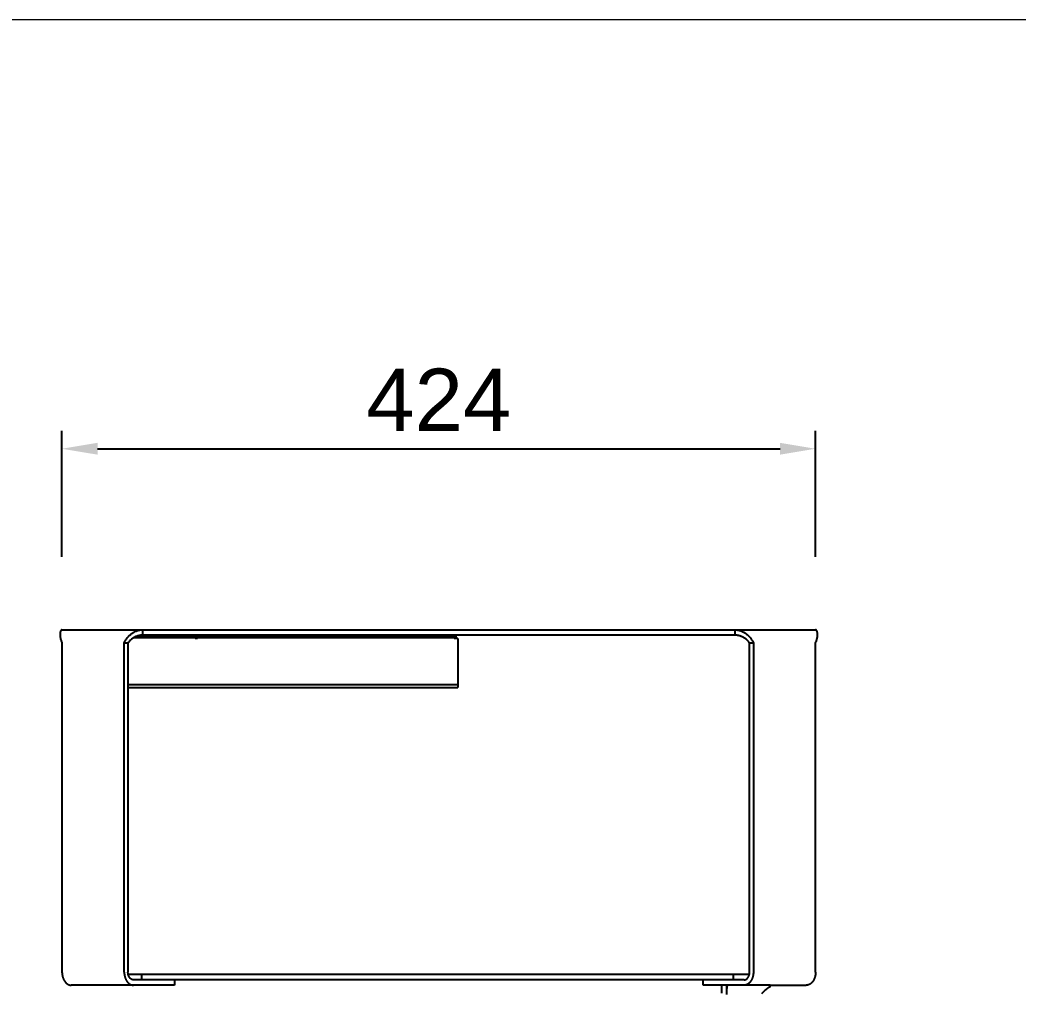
# Model space of a CAD drawing. Header units: millimetres. Extents: x -582 to 3448, y -204 to 2611.
# Drawn here: x 322 to 883, y 2064 to 2611 of the extents above; entities that cross this region are included whole.
import ezdxf

# ---------------------------------------------------------------- set-up
doc = ezdxf.new("R2010")
doc.units = ezdxf.units.MM
doc.header["$MEASUREMENT"] = 0
for name, color, linetype, true_color in [('Domyslna', 7, 'Continuous', 0x000000), ('Domyślny', 7, 'Continuous', 0x000000), ('Utwórz2D linie widoczne', 7, 'Continuous', 0x000000)]:
    doc.layers.add(name, color=color, linetype=linetype, true_color=true_color)
doc.styles.add('Arial', font='arial.ttf')
doc.dimstyles.new('Millimeter Large', dxfattribs={"dimscale": 10, "dimtxt": 3.5, "dimasz": 2, "dimexe": 1, "dimexo": 0.5, "dimgap": 1, "dimtad": 1, "dimtoh": 1, "dimdec": 0, "dimzin": 1, "dimdsep": 46, "dimtxsty": 'Arial', "dimcen": 3.5, "dimadec": 0, "dimazin": 0, "dimtfac": 1, "dimtdec": 4, "dimtix": 1, "dimtmove": 1, "dimatfit": 3, "dimfxl": 0, "dimtolj": 1, "dimtzin": 1, "dimarcsym": 0})

# ---------------------------------------------------------------- blocks, each defined once
blk = doc.blocks.new('*D5')
at = {"layer": 'Defpoints', "color": 0}
for p in [(769.56, 2370.13), (345.56, 2304.39), (769.56, 2304.39)]:
    blk.add_point(p, dxfattribs=at)
at = {"layer": 'Domyslna', "color": 0, "lineweight": -2}
for p, q in [((345.56, 2309.39), (345.56, 2380.13)), ((769.56, 2309.39), (769.56, 2380.13)), ((365.56, 2370.13), (749.56, 2370.13))]:
    blk.add_line(p, q, dxfattribs=at)
at = {"layer": 'Domyslna', "color": 0}
for points in [[(365.56, 2373.47), (365.56, 2366.8), (345.56, 2370.13)], [(749.56, 2366.8), (749.56, 2373.47), (769.56, 2370.13)]]:
    blk.add_solid(points, dxfattribs=at)
at = {"layer": 'Domyslna', "color": 0, "insert": (557.56, 2397.7), "char_height": 35, "attachment_point": 5, "style": 'Arial'}
blk.add_mtext('\\A1;424', dxfattribs=at)

msp = doc.modelspace()

# ---------------------------------------------------------------- linework, layer by layer
at = {"layer": 'Domyślny', "color": 18, "lineweight": 15, "true_color": 0x000000}
msp.add_line((3444.3, 2611.45), (-582.11, 2611.45), dxfattribs=at)
at = {"layer": 'Utwórz2D linie widoczne'}
for p, q in [((344.47, 2265.87), (344.46, 2265.64)), ((344.46, 2265.64), (344.46, 2265.41)), ((344.46, 2265.41), (344.47, 2265.18)), ((344.48, 2266.1), (344.47, 2265.87)), ((344.47, 2265.18), (344.48, 2264.95)), ((344.51, 2266.33), (344.48, 2266.1)), ((344.48, 2264.95), (344.51, 2264.64)), ((344.53, 2266.56), (344.51, 2266.33)), ((344.51, 2264.64), (344.55, 2264.33)), ((344.56, 2266.7), (344.53, 2266.56)), ((344.55, 2264.33), (344.6, 2263.98)), ((344.59, 2266.85), (344.56, 2266.7)), ((344.62, 2266.99), (344.59, 2266.85)), ((344.6, 2263.98), (344.66, 2263.64)), ((344.63, 2267.06), (344.62, 2266.99)), ((344.65, 2267.13), (344.63, 2267.06)), ((344.67, 2267.2), (344.65, 2267.13)), ((344.66, 2263.64), (344.73, 2263.29)), ((344.69, 2267.27), (344.67, 2267.2)), ((344.71, 2267.33), (344.69, 2267.27)), ((344.73, 2267.4), (344.71, 2267.33)), ((344.76, 2267.46), (344.73, 2267.4)), ((344.73, 2263.29), (344.82, 2262.95)), ((344.79, 2267.53), (344.76, 2267.46)), ((344.82, 2267.59), (344.79, 2267.53)), ((344.86, 2267.65), (344.82, 2267.59)), ((344.89, 2267.71), (344.86, 2267.65)), ((344.93, 2267.77), (344.89, 2267.71)), ((344.97, 2267.83), (344.93, 2267.77)), ((345.01, 2267.89), (344.97, 2267.83)), ((345.06, 2267.94), (345.01, 2267.89)), ((345.1, 2267.99), (345.06, 2267.94)), ((345.15, 2268.05), (345.1, 2267.99)), ((345.2, 2268.1), (345.15, 2268.05)), ((345.21, 2268.11), (345.2, 2268.1)), ((345.23, 2268.12), (345.21, 2268.11)), ((345.25, 2268.13), (345.23, 2268.12)), ((345.26, 2268.15), (345.25, 2268.13)), ((345.28, 2268.16), (345.26, 2268.15)), ((345.3, 2268.17), (345.28, 2268.16)), ((345.31, 2268.18), (345.3, 2268.17)), ((345.33, 2268.18), (345.31, 2268.18)), ((345.35, 2268.19), (345.33, 2268.18)), ((345.37, 2268.2), (345.35, 2268.19)), ((345.39, 2268.21), (345.37, 2268.2)), ((345.41, 2268.21), (345.39, 2268.21)), ((345.43, 2268.22), (345.41, 2268.21)), ((345.45, 2268.22), (345.43, 2268.22)), ((345.47, 2268.23), (345.45, 2268.22)), ((345.48, 2268.23), (345.47, 2268.23)), ((345.5, 2268.23), (345.48, 2268.23)), ((345.52, 2268.24), (345.5, 2268.23)), ((345.54, 2268.24), (345.52, 2268.24)), ((345.56, 2268.24), (345.54, 2268.24)), ((345.56, 2268.24), (390.56, 2268.24)), ((381.77, 2262.99), (382.02, 2263.34)), ((382.02, 2263.34), (382.28, 2263.68)), ((382.28, 2263.68), (382.54, 2264.01)), ((382.54, 2264.01), (382.82, 2264.33)), ((382.82, 2264.33), (383.11, 2264.65)), ((383.11, 2264.65), (383.41, 2264.95)), ((383.41, 2264.95), (383.67, 2265.2)), ((383.67, 2265.2), (383.93, 2265.44)), ((383.93, 2265.44), (384.21, 2265.67)), ((384.21, 2265.67), (384.49, 2265.9)), ((384.49, 2265.9), (384.77, 2266.11)), ((384.96, 2263.15), (384.68, 2262.93)), ((384.77, 2266.11), (385.06, 2266.32)), ((385.26, 2263.36), (384.96, 2263.15)), ((385.06, 2266.32), (385.42, 2266.56)), ((385.56, 2263.56), (385.26, 2263.36)), ((385.42, 2266.56), (385.66, 2266.71)), ((385.87, 2263.76), (385.56, 2263.56)), ((385.66, 2266.71), (385.91, 2266.85)), ((386.18, 2263.93), (385.87, 2263.76)), ((385.91, 2266.85), (386.16, 2266.99)), ((420.44, 2263.78), (385.93, 2263.78)), ((386.16, 2266.99), (386.65, 2267.24)), ((386.5, 2264.1), (386.18, 2263.93)), ((386.83, 2264.26), (386.5, 2264.1)), ((386.65, 2267.24), (386.98, 2267.39)), ((387.16, 2264.41), (386.83, 2264.26)), ((386.98, 2267.39), (387.31, 2267.52)), ((387.49, 2264.54), (387.16, 2264.41)), ((387.31, 2267.52), (387.64, 2267.65)), ((387.83, 2264.67), (387.49, 2264.54)), ((387.64, 2267.65), (387.98, 2267.76)), ((388.18, 2264.78), (387.83, 2264.67)), ((387.98, 2267.76), (388.32, 2267.86)), ((388.01, 2264.75), (420.44, 2264.75)), ((388.53, 2264.88), (388.18, 2264.78)), ((388.32, 2267.86), (388.66, 2267.95)), ((388.88, 2264.97), (388.53, 2264.88)), ((388.66, 2267.95), (389.01, 2268.03)), ((389.23, 2265.04), (388.88, 2264.97)), ((389.03, 2264.78), (389, 2264.75)), ((389.01, 2268.03), (389.35, 2268.1)), ((389.07, 2264.82), (389.03, 2264.78)), ((389.1, 2264.86), (389.07, 2264.82)), ((389.13, 2264.89), (389.1, 2264.86)), ((389.17, 2264.92), (389.13, 2264.89)), ((389.21, 2264.96), (389.17, 2264.92)), ((389.25, 2264.99), (389.21, 2264.96)), ((389.59, 2265.11), (389.23, 2265.04)), ((389.28, 2265.02), (389.25, 2264.99)), ((389.32, 2265.05), (389.28, 2265.02)), ((389.37, 2265.07), (389.32, 2265.05)), ((389.35, 2268.1), (389.63, 2268.14)), ((389.41, 2265.1), (389.37, 2265.07)), ((389.95, 2265.16), (389.59, 2265.11)), ((389.63, 2268.14), (389.91, 2268.18)), ((389.91, 2268.18), (390.19, 2268.2)), ((390.31, 2265.2), (389.95, 2265.16)), ((390.19, 2268.2), (390.47, 2268.22)), ((390.67, 2265.22), (390.31, 2265.2)), ((390.47, 2268.22), (390.75, 2268.24)), ((391.03, 2265.24), (390.67, 2265.22)), ((390.75, 2268.24), (391.03, 2268.24)), ((391.03, 2265.24), (391.03, 2268.24)), ((391.03, 2268.24), (724.1, 2268.24)), ((724.1, 2265.24), (391.03, 2265.24)), ((420.44, 2264.75), (421.5, 2264.75)), ((420.44, 2263.25), (420.44, 2264.75)), ((421.5, 2263.78), (420.44, 2263.78)), ((421.86, 2263.25), (420.44, 2263.25)), ((421.5, 2263.25), (421.5, 2264.75)), ((421.86, 2263.78), (421.5, 2263.78)), ((421.86, 2263.25), (421.86, 2264.75)), ((421.86, 2264.75), (566.2, 2264.75)), ((566.2, 2263.78), (421.86, 2263.78)), ((556.45, 2264.78), (556.43, 2264.75)), ((556.48, 2264.81), (556.45, 2264.78)), ((556.51, 2264.84), (556.48, 2264.81)), ((556.54, 2264.87), (556.51, 2264.84)), ((556.57, 2264.9), (556.54, 2264.87)), ((556.6, 2264.93), (556.57, 2264.9)), ((556.63, 2264.96), (556.6, 2264.93)), ((556.66, 2264.99), (556.63, 2264.96)), ((556.7, 2265.01), (556.66, 2264.99)), ((556.73, 2265.04), (556.7, 2265.01)), ((556.77, 2265.06), (556.73, 2265.04)), ((556.8, 2265.08), (556.77, 2265.06)), ((556.84, 2265.1), (556.8, 2265.08)), ((556.88, 2265.12), (556.84, 2265.1)), ((556.91, 2265.14), (556.88, 2265.12)), ((556.95, 2265.16), (556.91, 2265.14)), ((556.99, 2265.17), (556.95, 2265.16)), ((557.03, 2265.19), (556.99, 2265.17)), ((557.07, 2265.2), (557.03, 2265.19)), ((557.11, 2265.21), (557.07, 2265.2)), ((557.15, 2265.22), (557.11, 2265.21)), ((557.19, 2265.23), (557.15, 2265.22)), ((557.24, 2265.24), (557.19, 2265.23)), ((566.2, 2263.25), (566.2, 2264.75)), ((566.55, 2263.78), (566.2, 2263.78)), ((566.2, 2263.75), (566.55, 2263.75)), ((568.2, 2263.25), (566.2, 2263.25)), ((567.62, 2263.78), (566.55, 2263.78)), ((566.55, 2263.78), (566.55, 2263.25)), ((567.14, 2263.75), (566.55, 2263.75)), ((567.14, 2265.25), (567.14, 2263.75)), ((567.62, 2263.25), (567.62, 2263.78)), ((568.2, 2263.25), (568.2, 2263.25)), ((568.2, 2263.25), (568.2, 2263.25)), ((568.2, 2263.25), (568.2, 2237.25)), ((724.1, 2268.24), (724.1, 2265.24)), ((724.1, 2268.24), (724.44, 2268.23)), ((724.46, 2265.22), (724.1, 2265.24)), ((724.44, 2268.23), (724.77, 2268.22)), ((724.82, 2265.2), (724.46, 2265.22)), ((724.52, 2268.24), (769.56, 2268.24)), ((724.77, 2268.22), (725.11, 2268.19)), ((725.18, 2265.16), (724.82, 2265.2)), ((725.11, 2268.19), (725.44, 2268.15)), ((725.54, 2265.11), (725.18, 2265.16)), ((725.44, 2268.15), (725.77, 2268.1)), ((725.9, 2265.04), (725.54, 2265.11)), ((725.77, 2268.1), (726.11, 2268.03)), ((726.25, 2264.97), (725.9, 2265.04)), ((726.11, 2268.03), (726.44, 2267.96)), ((726.6, 2264.88), (726.25, 2264.97)), ((726.44, 2267.96), (726.77, 2267.87)), ((726.95, 2264.78), (726.6, 2264.88)), ((726.77, 2267.87), (727.09, 2267.78)), ((727.29, 2264.67), (726.95, 2264.78)), ((727.09, 2267.78), (727.42, 2267.67)), ((727.64, 2264.54), (727.29, 2264.67)), ((727.42, 2267.67), (727.74, 2267.56)), ((727.97, 2264.41), (727.64, 2264.54)), ((727.74, 2267.56), (728.05, 2267.43)), ((728.3, 2264.26), (727.97, 2264.41)), ((728.05, 2267.43), (728.36, 2267.29)), ((728.63, 2264.1), (728.3, 2264.26)), ((728.36, 2267.29), (728.67, 2267.15)), ((728.95, 2263.94), (728.63, 2264.1)), ((728.67, 2267.15), (728.97, 2266.99)), ((729.26, 2263.76), (728.95, 2263.94)), ((728.97, 2266.99), (729.25, 2266.84)), ((729.25, 2266.84), (729.53, 2266.67)), ((729.57, 2263.57), (729.26, 2263.76)), ((729.53, 2266.67), (729.8, 2266.5)), ((729.87, 2263.36), (729.57, 2263.57)), ((729.8, 2266.5), (730.07, 2266.32)), ((730.17, 2263.15), (729.87, 2263.36)), ((730.07, 2266.32), (730.3, 2266.16)), ((730.45, 2262.93), (730.17, 2263.15)), ((730.3, 2266.16), (730.53, 2265.99)), ((730.53, 2265.99), (730.76, 2265.81)), ((730.76, 2265.81), (731.08, 2265.54)), ((731.08, 2265.54), (731.4, 2265.25)), ((731.4, 2265.25), (731.71, 2264.96)), ((731.71, 2264.96), (732.01, 2264.65)), ((732.01, 2264.65), (732.3, 2264.34)), ((732.3, 2264.34), (732.58, 2264.02)), ((732.58, 2264.02), (732.85, 2263.69)), ((732.85, 2263.69), (733.1, 2263.35)), ((733.1, 2263.35), (733.35, 2263)), ((769.58, 2268.24), (769.56, 2268.24)), ((769.6, 2268.24), (769.58, 2268.24)), ((769.62, 2268.24), (769.6, 2268.24)), ((769.63, 2268.23), (769.62, 2268.24)), ((769.65, 2268.23), (769.63, 2268.23)), ((769.67, 2268.23), (769.65, 2268.23)), ((769.68, 2268.22), (769.67, 2268.23)), ((769.7, 2268.22), (769.68, 2268.22)), ((769.72, 2268.22), (769.7, 2268.22)), ((769.73, 2268.21), (769.72, 2268.22)), ((769.75, 2268.2), (769.73, 2268.21)), ((769.77, 2268.19), (769.75, 2268.2)), ((769.79, 2268.18), (769.77, 2268.19)), ((769.81, 2268.17), (769.79, 2268.18)), ((769.83, 2268.16), (769.81, 2268.17)), ((769.86, 2268.15), (769.83, 2268.16)), ((769.87, 2268.14), (769.86, 2268.15)), ((769.89, 2268.13), (769.87, 2268.14)), ((769.91, 2268.11), (769.89, 2268.13)), ((769.93, 2268.1), (769.91, 2268.11)), ((769.97, 2268.06), (769.93, 2268.1)), ((770.01, 2268.02), (769.97, 2268.06)), ((770.05, 2267.98), (770.01, 2268.02)), ((770.08, 2267.94), (770.05, 2267.98)), ((770.12, 2267.9), (770.08, 2267.94)), ((770.15, 2267.85), (770.12, 2267.9)), ((770.18, 2267.81), (770.15, 2267.85)), ((770.21, 2267.76), (770.18, 2267.81)), ((770.24, 2267.72), (770.21, 2267.76)), ((770.27, 2267.67), (770.24, 2267.72)), ((770.24, 2262.66), (770.34, 2263.04)), ((770.29, 2267.62), (770.27, 2267.67)), ((770.32, 2267.57), (770.29, 2267.62)), ((770.34, 2267.52), (770.32, 2267.57)), ((770.36, 2267.47), (770.34, 2267.52)), ((770.34, 2263.04), (770.42, 2263.42)), ((770.38, 2267.42), (770.36, 2267.47)), ((770.4, 2267.37), (770.38, 2267.42)), ((770.43, 2267.27), (770.4, 2267.37)), ((770.42, 2263.42), (770.5, 2263.8)), ((770.46, 2267.18), (770.43, 2267.27)), ((770.48, 2267.09), (770.46, 2267.18)), ((770.51, 2266.99), (770.48, 2267.09)), ((770.5, 2263.8), (770.56, 2264.18)), ((770.55, 2266.79), (770.51, 2266.99)), ((770.59, 2266.58), (770.55, 2266.79)), ((770.56, 2264.18), (770.61, 2264.56)), ((770.62, 2266.37), (770.59, 2266.58)), ((770.61, 2264.56), (770.64, 2264.95)), ((770.64, 2266.16), (770.62, 2266.37)), ((770.66, 2265.95), (770.64, 2266.16)), ((770.64, 2264.95), (770.66, 2265.24)), ((770.67, 2265.74), (770.66, 2265.95)), ((770.66, 2265.24), (770.67, 2265.53)), ((770.67, 2265.53), (770.67, 2265.74)), ((344.82, 2262.95), (344.91, 2262.62)), ((344.91, 2262.62), (345.01, 2262.28)), ((345.01, 2262.28), (345.13, 2261.92)), ((345.13, 2261.92), (345.26, 2261.56)), ((345.26, 2261.56), (345.41, 2261.2)), ((345.41, 2261.2), (345.56, 2260.84)), ((345.56, 2260.84), (345.56, 2075.64)), ((380.56, 2260.84), (380.74, 2261.21)), ((380.56, 2075.64), (380.56, 2260.84)), ((380.56, 2260.84), (382.69, 2260.84)), ((380.74, 2261.21), (380.92, 2261.57)), ((380.92, 2261.57), (381.12, 2261.93)), ((381.12, 2261.93), (381.32, 2262.29)), ((381.32, 2262.29), (381.54, 2262.64)), ((381.54, 2262.64), (381.77, 2262.99)), ((382.9, 2261.13), (382.69, 2260.84)), ((382.69, 2260.84), (382.69, 2075.64)), ((383.13, 2261.41), (382.9, 2261.13)), ((383.36, 2261.69), (383.13, 2261.41)), ((383.61, 2261.95), (383.36, 2261.69)), ((383.86, 2262.21), (383.61, 2261.95)), ((384.13, 2262.46), (383.86, 2262.21)), ((384.4, 2262.7), (384.13, 2262.46)), ((384.68, 2262.93), (384.4, 2262.7)), ((730.73, 2262.7), (730.45, 2262.93)), ((731, 2262.46), (730.73, 2262.7)), ((731.27, 2262.21), (731, 2262.46)), ((731.52, 2261.95), (731.27, 2262.21)), ((731.77, 2261.69), (731.52, 2261.95)), ((732, 2261.41), (731.77, 2261.69)), ((732.23, 2261.13), (732, 2261.41)), ((732.44, 2260.84), (732.23, 2261.13)), ((732.44, 2075.64), (732.44, 2260.84)), ((732.44, 2260.84), (734.56, 2260.84)), ((733.35, 2263), (733.59, 2262.65)), ((733.59, 2262.65), (733.81, 2262.28)), ((733.81, 2262.28), (734.02, 2261.92)), ((734.02, 2261.92), (734.21, 2261.57)), ((734.21, 2261.57), (734.39, 2261.21)), ((734.39, 2261.21), (734.56, 2260.84)), ((734.56, 2260.84), (734.56, 2075.64)), ((769.56, 2260.84), (769.72, 2261.2)), ((769.56, 2075.64), (769.56, 2260.84)), ((769.72, 2261.2), (769.86, 2261.56)), ((769.86, 2261.56), (770, 2261.93)), ((770, 2261.93), (770.12, 2262.29)), ((770.12, 2262.29), (770.24, 2262.66)), ((420.44, 2237.25), (382.69, 2237.25)), ((382.69, 2235.75), (420.44, 2235.75)), ((421.86, 2237.25), (420.44, 2237.25)), ((420.44, 2235.75), (421.86, 2235.75)), ((566.2, 2237.25), (421.86, 2237.25)), ((421.86, 2235.75), (566.2, 2235.75)), ((568.16, 2237.25), (566.2, 2237.25)), ((566.2, 2235.75), (568.2, 2235.75)), ((568.16, 2237.25), (568.2, 2237.25)), ((568.2, 2237.25), (568.2, 2237.25)), ((568.2, 2237.25), (568.2, 2237.25)), ((568.2, 2237.25), (568.2, 2237.25)), ((568.2, 2237.25), (568.2, 2237.25)), ((568.2, 2237.25), (568.2, 2237.25)), ((568.2, 2237.25), (568.2, 2237.25)), ((568.2, 2237.25), (568.2, 2237.25)), ((568.2, 2237.25), (568.2, 2235.75)), ((345.56, 2075.64), (345.57, 2075.31)), ((345.66, 2074.24), (345.56, 2074.24)), ((345.57, 2075.31), (345.59, 2074.97)), ((345.59, 2074.97), (345.61, 2074.63)), ((345.61, 2074.63), (345.65, 2074.29)), ((345.65, 2074.29), (345.7, 2073.95)), ((345.7, 2073.95), (345.73, 2073.78)), ((345.73, 2073.78), (345.77, 2073.6)), ((345.77, 2073.6), (345.8, 2073.43)), ((345.8, 2073.43), (345.84, 2073.26)), ((345.84, 2073.26), (345.89, 2073.09)), ((345.89, 2073.09), (345.93, 2072.92)), ((345.93, 2072.92), (345.98, 2072.74)), ((345.98, 2072.74), (346.03, 2072.58)), ((346.03, 2072.58), (346.09, 2072.41)), ((346.09, 2072.41), (346.15, 2072.24)), ((346.15, 2072.24), (346.21, 2072.07)), ((380.56, 2075.64), (380.57, 2075.31)), ((380.57, 2075.31), (380.59, 2074.97)), ((380.59, 2074.97), (380.61, 2074.63)), ((380.61, 2074.63), (380.65, 2074.29)), ((380.65, 2074.29), (380.7, 2073.95)), ((380.7, 2073.95), (380.73, 2073.78)), ((380.73, 2073.78), (380.77, 2073.6)), ((380.77, 2073.6), (380.8, 2073.43)), ((380.8, 2073.43), (380.84, 2073.26)), ((380.84, 2073.26), (380.89, 2073.09)), ((380.89, 2073.09), (380.93, 2072.92)), ((380.93, 2072.92), (380.98, 2072.74)), ((380.98, 2072.74), (381.03, 2072.58)), ((381.03, 2072.58), (381.09, 2072.41)), ((381.09, 2072.41), (381.15, 2072.24)), ((381.15, 2072.24), (381.21, 2072.07)), ((382.69, 2075.44), (382.69, 2075.64)), ((382.7, 2075.24), (382.69, 2075.44)), ((382.71, 2075.04), (382.7, 2075.24)), ((382.74, 2074.84), (382.71, 2075.04)), ((382.77, 2074.63), (382.74, 2074.84)), ((382.79, 2074.53), (382.77, 2074.63)), ((382.81, 2074.43), (382.79, 2074.53)), ((382.83, 2074.33), (382.81, 2074.43)), ((382.85, 2074.22), (382.83, 2074.33)), ((390.24, 2074.24), (382.85, 2074.24)), ((382.88, 2074.12), (382.85, 2074.22)), ((382.9, 2074.02), (382.88, 2074.12)), ((382.93, 2073.92), (382.9, 2074.02)), ((382.97, 2073.82), (382.93, 2073.92)), ((383, 2073.72), (382.97, 2073.82)), ((383.03, 2073.62), (383, 2073.72)), ((383.07, 2073.52), (383.03, 2073.62)), ((383.11, 2073.42), (383.07, 2073.52)), ((383.15, 2073.33), (383.11, 2073.42)), ((383.19, 2073.23), (383.15, 2073.33)), ((383.24, 2073.14), (383.19, 2073.23)), ((383.28, 2073.05), (383.24, 2073.14)), ((383.33, 2072.95), (383.28, 2073.05)), ((383.38, 2072.87), (383.33, 2072.95)), ((383.43, 2072.78), (383.38, 2072.87)), ((383.49, 2072.69), (383.43, 2072.78)), ((383.54, 2072.61), (383.49, 2072.69)), ((383.6, 2072.53), (383.54, 2072.61)), ((383.65, 2072.45), (383.6, 2072.53)), ((383.71, 2072.37), (383.65, 2072.45)), ((383.77, 2072.3), (383.71, 2072.37)), ((383.84, 2072.22), (383.77, 2072.3)), ((383.9, 2072.15), (383.84, 2072.22)), ((383.96, 2072.08), (383.9, 2072.15)), ((723.31, 2074.24), (390.24, 2074.24)), ((390.24, 2074.24), (390.24, 2071.24)), ((723.31, 2071.24), (723.31, 2074.24)), ((732.28, 2074.24), (723.31, 2074.24)), ((731.17, 2072.08), (731.23, 2072.15)), ((731.23, 2072.15), (731.29, 2072.22)), ((731.29, 2072.22), (731.35, 2072.3)), ((731.35, 2072.3), (731.42, 2072.37)), ((731.42, 2072.37), (731.47, 2072.45)), ((731.47, 2072.45), (731.53, 2072.53)), ((731.53, 2072.53), (731.59, 2072.61)), ((731.59, 2072.61), (731.64, 2072.69)), ((731.64, 2072.69), (731.7, 2072.78)), ((731.7, 2072.78), (731.75, 2072.87)), ((731.75, 2072.87), (731.8, 2072.95)), ((731.8, 2072.95), (731.85, 2073.05)), ((731.85, 2073.05), (731.89, 2073.14)), ((731.89, 2073.14), (731.94, 2073.23)), ((731.94, 2073.23), (731.98, 2073.33)), ((731.98, 2073.33), (732.02, 2073.42)), ((732.02, 2073.42), (732.06, 2073.52)), ((732.06, 2073.52), (732.1, 2073.62)), ((732.1, 2073.62), (732.13, 2073.72)), ((732.13, 2073.72), (732.16, 2073.82)), ((732.16, 2073.82), (732.2, 2073.92)), ((732.2, 2073.92), (732.22, 2074.02)), ((732.22, 2074.02), (732.25, 2074.12)), ((732.25, 2074.12), (732.28, 2074.22)), ((732.28, 2074.22), (732.3, 2074.33)), ((732.3, 2074.33), (732.32, 2074.43)), ((732.32, 2074.43), (732.34, 2074.53)), ((732.34, 2074.53), (732.36, 2074.63)), ((732.36, 2074.63), (732.39, 2074.84)), ((732.39, 2074.84), (732.41, 2075.04)), ((732.41, 2075.04), (732.43, 2075.24)), ((732.43, 2075.24), (732.44, 2075.44)), ((732.44, 2075.44), (732.44, 2075.64)), ((733.98, 2072.24), (733.92, 2072.07)), ((734.04, 2072.41), (733.98, 2072.24)), ((734.1, 2072.58), (734.04, 2072.41)), ((734.15, 2072.74), (734.1, 2072.58)), ((734.2, 2072.92), (734.15, 2072.74)), ((734.24, 2073.09), (734.2, 2072.92)), ((734.29, 2073.26), (734.24, 2073.09)), ((734.33, 2073.43), (734.29, 2073.26)), ((734.36, 2073.6), (734.33, 2073.43)), ((734.4, 2073.78), (734.36, 2073.6)), ((734.43, 2073.95), (734.4, 2073.78)), ((734.48, 2074.29), (734.43, 2073.95)), ((734.52, 2074.63), (734.48, 2074.29)), ((734.54, 2074.97), (734.52, 2074.63)), ((734.56, 2075.31), (734.54, 2074.97)), ((734.56, 2075.64), (734.56, 2075.31)), ((768.98, 2072.24), (768.92, 2072.07)), ((769.04, 2072.41), (768.98, 2072.24)), ((769.1, 2072.58), (769.04, 2072.41)), ((769.15, 2072.74), (769.1, 2072.58)), ((769.2, 2072.92), (769.15, 2072.74)), ((769.24, 2073.09), (769.2, 2072.92)), ((769.29, 2073.26), (769.24, 2073.09)), ((769.33, 2073.43), (769.29, 2073.26)), ((769.36, 2073.6), (769.33, 2073.43)), ((769.4, 2073.78), (769.36, 2073.6)), ((769.43, 2073.95), (769.4, 2073.78)), ((769.48, 2074.29), (769.43, 2073.95)), ((769.56, 2074.24), (769.47, 2074.24)), ((769.52, 2074.63), (769.48, 2074.29)), ((769.54, 2074.97), (769.52, 2074.63)), ((769.56, 2075.31), (769.54, 2074.97)), ((769.56, 2075.64), (769.56, 2075.31)), ((346.21, 2072.07), (346.28, 2071.91)), ((346.28, 2071.91), (346.35, 2071.75)), ((346.35, 2071.75), (346.42, 2071.59)), ((346.42, 2071.59), (346.49, 2071.43)), ((346.49, 2071.43), (346.57, 2071.28)), ((346.57, 2071.28), (346.65, 2071.12)), ((346.65, 2071.12), (346.73, 2070.97)), ((346.73, 2070.97), (346.82, 2070.83)), ((346.82, 2070.83), (346.91, 2070.68)), ((346.91, 2070.68), (347, 2070.54)), ((347, 2070.54), (347.1, 2070.41)), ((347.1, 2070.41), (347.19, 2070.27)), ((347.19, 2070.27), (347.29, 2070.14)), ((347.29, 2070.14), (347.4, 2070.02)), ((347.4, 2070.02), (347.5, 2069.89)), ((347.5, 2069.89), (347.6, 2069.78)), ((347.6, 2069.78), (347.71, 2069.66)), ((347.71, 2069.66), (347.82, 2069.55)), ((347.82, 2069.55), (347.93, 2069.45)), ((347.93, 2069.45), (348.05, 2069.34)), ((348.05, 2069.34), (348.16, 2069.25)), ((348.16, 2069.25), (348.28, 2069.15)), ((348.28, 2069.15), (348.39, 2069.07)), ((348.39, 2069.07), (348.51, 2068.98)), ((348.51, 2068.98), (348.63, 2068.9)), ((348.63, 2068.9), (348.75, 2068.83)), ((348.75, 2068.83), (348.87, 2068.76)), ((348.87, 2068.76), (348.99, 2068.69)), ((348.99, 2068.69), (349.11, 2068.63)), ((349.11, 2068.63), (349.24, 2068.58)), ((349.24, 2068.58), (349.36, 2068.52)), ((349.36, 2068.52), (349.48, 2068.48)), ((349.48, 2068.48), (349.6, 2068.43)), ((349.6, 2068.43), (349.72, 2068.4)), ((349.72, 2068.4), (349.85, 2068.36)), ((349.85, 2068.36), (349.97, 2068.33)), ((349.97, 2068.33), (350.09, 2068.31)), ((350.09, 2068.31), (350.21, 2068.29)), ((350.21, 2068.29), (350.33, 2068.27)), ((350.33, 2068.27), (350.45, 2068.26)), ((350.45, 2068.26), (350.56, 2068.25)), ((350.56, 2068.25), (350.68, 2068.24)), ((350.68, 2068.24), (350.8, 2068.24)), ((385.56, 2068.24), (350.8, 2068.24)), ((381.21, 2072.07), (381.28, 2071.91)), ((381.28, 2071.91), (381.35, 2071.75)), ((381.35, 2071.75), (381.42, 2071.59)), ((381.42, 2071.59), (381.49, 2071.43)), ((381.49, 2071.43), (381.57, 2071.28)), ((381.57, 2071.28), (381.65, 2071.12)), ((381.65, 2071.12), (381.73, 2070.97)), ((381.73, 2070.97), (381.82, 2070.83)), ((381.82, 2070.83), (381.91, 2070.68)), ((381.91, 2070.68), (382, 2070.54)), ((382, 2070.54), (382.1, 2070.41)), ((382.1, 2070.41), (382.19, 2070.27)), ((382.19, 2070.27), (382.29, 2070.14)), ((382.29, 2070.14), (382.4, 2070.02)), ((382.4, 2070.02), (382.5, 2069.89)), ((382.5, 2069.89), (382.6, 2069.78)), ((382.6, 2069.78), (382.71, 2069.66)), ((382.71, 2069.66), (382.82, 2069.55)), ((382.82, 2069.55), (382.93, 2069.45)), ((382.93, 2069.45), (383.05, 2069.34)), ((383.05, 2069.34), (383.16, 2069.25)), ((383.16, 2069.25), (383.28, 2069.15)), ((383.28, 2069.15), (383.39, 2069.07)), ((383.39, 2069.07), (383.51, 2068.98)), ((383.51, 2068.98), (383.63, 2068.9)), ((383.63, 2068.9), (383.75, 2068.83)), ((383.75, 2068.83), (383.87, 2068.76)), ((383.87, 2068.76), (383.99, 2068.69)), ((384.03, 2072.02), (383.96, 2072.08)), ((383.99, 2068.69), (384.11, 2068.63)), ((384.09, 2071.96), (384.03, 2072.02)), ((384.16, 2071.9), (384.09, 2071.96)), ((384.11, 2068.63), (384.24, 2068.58)), ((384.23, 2071.84), (384.16, 2071.9)), ((384.3, 2071.78), (384.23, 2071.84)), ((384.24, 2068.58), (384.36, 2068.52)), ((384.37, 2071.73), (384.3, 2071.78)), ((384.36, 2068.52), (384.48, 2068.48)), ((384.44, 2071.68), (384.37, 2071.73)), ((384.51, 2071.63), (384.44, 2071.68)), ((384.48, 2068.48), (384.6, 2068.43)), ((384.58, 2071.59), (384.51, 2071.63)), ((384.65, 2071.55), (384.58, 2071.59)), ((384.6, 2068.43), (384.72, 2068.4)), ((384.72, 2071.51), (384.65, 2071.55)), ((384.8, 2071.47), (384.72, 2071.51)), ((384.72, 2068.4), (384.85, 2068.36)), ((384.87, 2071.44), (384.8, 2071.47)), ((384.85, 2068.36), (384.97, 2068.33)), ((384.94, 2071.41), (384.87, 2071.44)), ((385.01, 2071.38), (384.94, 2071.41)), ((384.97, 2068.33), (385.09, 2068.31)), ((385.09, 2071.36), (385.01, 2071.38)), ((385.16, 2071.33), (385.09, 2071.36)), ((385.09, 2068.31), (385.21, 2068.29)), ((385.23, 2071.31), (385.16, 2071.33)), ((385.21, 2068.29), (385.33, 2068.27)), ((385.3, 2071.29), (385.23, 2071.31)), ((385.37, 2071.28), (385.3, 2071.29)), ((385.33, 2068.27), (385.45, 2068.26)), ((385.45, 2071.27), (385.37, 2071.28)), ((385.52, 2071.26), (385.45, 2071.27)), ((385.45, 2068.26), (385.56, 2068.25)), ((385.59, 2071.25), (385.52, 2071.26)), ((385.56, 2068.25), (385.68, 2068.24)), ((385.66, 2071.24), (385.59, 2071.25)), ((385.73, 2071.24), (385.66, 2071.24)), ((385.68, 2068.24), (385.8, 2068.24)), ((385.8, 2071.24), (385.73, 2071.24)), ((390.24, 2071.24), (385.8, 2071.24)), ((408.85, 2068.24), (385.8, 2068.24)), ((723.31, 2071.24), (390.24, 2071.24)), ((408.85, 2071.24), (408.85, 2068.24)), ((706.28, 2068.24), (706.28, 2071.24)), ((729.33, 2068.24), (706.28, 2068.24)), ((716.57, 2067.07), (716.56, 2066.84)), ((716.56, 2066.84), (716.56, 2063.75)), ((716.58, 2067.31), (716.57, 2067.07)), ((716.6, 2067.54), (716.58, 2067.31)), ((716.62, 2067.78), (716.6, 2067.54)), ((716.66, 2068.01), (716.62, 2067.78)), ((716.7, 2068.24), (716.66, 2068.01)), ((719.56, 2066.84), (719.57, 2066.98)), ((719.56, 2062.94), (719.56, 2066.84)), ((719.57, 2067.12), (719.59, 2067.27)), ((719.57, 2066.98), (719.57, 2067.12)), ((719.58, 2066.63), (719.57, 2066.46)), ((719.6, 2066.79), (719.58, 2066.63)), ((719.59, 2067.27), (719.6, 2067.41)), ((719.6, 2067.41), (719.62, 2067.55)), ((719.62, 2066.96), (719.6, 2066.79)), ((719.62, 2067.55), (719.65, 2067.69)), ((719.64, 2067.12), (719.62, 2066.96)), ((719.68, 2067.29), (719.64, 2067.12)), ((719.65, 2067.69), (719.68, 2067.83)), ((719.68, 2067.83), (719.71, 2067.97)), ((719.71, 2067.45), (719.68, 2067.29)), ((719.71, 2067.97), (719.75, 2068.1)), ((719.76, 2067.61), (719.71, 2067.45)), ((719.75, 2068.1), (719.79, 2068.24)), ((719.81, 2067.77), (719.76, 2067.61)), ((719.86, 2067.93), (719.81, 2067.77)), ((719.92, 2068.09), (719.86, 2067.93)), ((719.98, 2068.24), (719.92, 2068.09)), ((729.33, 2071.24), (723.31, 2071.24)), ((729.33, 2071.24), (729.4, 2071.24)), ((729.45, 2068.24), (729.33, 2068.24)), ((729.4, 2071.24), (729.47, 2071.24)), ((729.57, 2068.25), (729.45, 2068.24)), ((729.47, 2071.24), (729.54, 2071.25)), ((729.54, 2071.25), (729.61, 2071.26)), ((729.68, 2068.26), (729.57, 2068.25)), ((743.96, 2068.24), (729.57, 2068.24)), ((729.61, 2071.26), (729.68, 2071.27)), ((729.68, 2071.27), (729.75, 2071.28)), ((729.8, 2068.27), (729.68, 2068.26)), ((729.75, 2071.28), (729.83, 2071.29)), ((729.92, 2068.29), (729.8, 2068.27)), ((729.83, 2071.29), (729.9, 2071.31)), ((729.9, 2071.31), (729.97, 2071.33)), ((730.04, 2068.31), (729.92, 2068.29)), ((729.97, 2071.33), (730.04, 2071.36)), ((730.04, 2071.36), (730.12, 2071.38)), ((730.16, 2068.33), (730.04, 2068.31)), ((730.12, 2071.38), (730.19, 2071.41)), ((730.28, 2068.36), (730.16, 2068.33)), ((730.19, 2071.41), (730.26, 2071.44)), ((730.26, 2071.44), (730.33, 2071.47)), ((730.41, 2068.4), (730.28, 2068.36)), ((730.33, 2071.47), (730.41, 2071.51)), ((730.41, 2071.51), (730.48, 2071.55)), ((730.53, 2068.43), (730.41, 2068.4)), ((730.48, 2071.55), (730.55, 2071.59)), ((730.65, 2068.48), (730.53, 2068.43)), ((730.55, 2071.59), (730.62, 2071.63)), ((730.62, 2071.63), (730.69, 2071.68)), ((730.77, 2068.52), (730.65, 2068.48)), ((730.69, 2071.68), (730.76, 2071.73)), ((730.76, 2071.73), (730.83, 2071.78)), ((730.89, 2068.58), (730.77, 2068.52)), ((730.83, 2071.78), (730.9, 2071.84)), ((731.02, 2068.63), (730.89, 2068.58)), ((730.9, 2071.84), (730.97, 2071.9)), ((730.97, 2071.9), (731.03, 2071.96)), ((731.14, 2068.69), (731.02, 2068.63)), ((731.03, 2071.96), (731.1, 2072.02)), ((731.1, 2072.02), (731.17, 2072.08)), ((731.26, 2068.76), (731.14, 2068.69)), ((731.38, 2068.83), (731.26, 2068.76)), ((731.5, 2068.9), (731.38, 2068.83)), ((731.62, 2068.98), (731.5, 2068.9)), ((731.74, 2069.07), (731.62, 2068.98)), ((731.85, 2069.15), (731.74, 2069.07)), ((731.97, 2069.25), (731.85, 2069.15)), ((732.08, 2069.34), (731.97, 2069.25)), ((732.2, 2069.45), (732.08, 2069.34)), ((732.31, 2069.55), (732.2, 2069.45)), ((732.42, 2069.66), (732.31, 2069.55)), ((732.52, 2069.78), (732.42, 2069.66)), ((732.63, 2069.89), (732.52, 2069.78)), ((732.73, 2070.02), (732.63, 2069.89)), ((732.84, 2070.14), (732.73, 2070.02)), ((732.93, 2070.27), (732.84, 2070.14)), ((733.03, 2070.41), (732.93, 2070.27)), ((733.13, 2070.54), (733.03, 2070.41)), ((733.22, 2070.68), (733.13, 2070.54)), ((733.31, 2070.83), (733.22, 2070.68)), ((733.39, 2070.97), (733.31, 2070.83)), ((733.48, 2071.12), (733.39, 2070.97)), ((733.56, 2071.28), (733.48, 2071.12)), ((733.64, 2071.43), (733.56, 2071.28)), ((733.71, 2071.59), (733.64, 2071.43)), ((733.78, 2071.75), (733.71, 2071.59)), ((733.85, 2071.91), (733.78, 2071.75)), ((733.92, 2072.07), (733.85, 2071.91)), ((742.45, 2066.38), (742.94, 2066.73)), ((742.94, 2066.73), (743.44, 2067.05)), ((743.44, 2067.05), (743.96, 2067.36)), ((743.96, 2068.24), (764.33, 2068.24)), ((743.96, 2067.36), (743.96, 2068.24)), ((764.45, 2068.24), (764.33, 2068.24)), ((764.57, 2068.25), (764.45, 2068.24)), ((764.68, 2068.26), (764.57, 2068.25)), ((764.8, 2068.27), (764.68, 2068.26)), ((764.92, 2068.29), (764.8, 2068.27)), ((765.04, 2068.31), (764.92, 2068.29)), ((765.16, 2068.33), (765.04, 2068.31)), ((765.28, 2068.36), (765.16, 2068.33)), ((765.41, 2068.4), (765.28, 2068.36)), ((765.53, 2068.43), (765.41, 2068.4)), ((765.65, 2068.48), (765.53, 2068.43)), ((765.77, 2068.52), (765.65, 2068.48)), ((765.89, 2068.58), (765.77, 2068.52)), ((766.02, 2068.63), (765.89, 2068.58)), ((766.14, 2068.69), (766.02, 2068.63)), ((766.26, 2068.76), (766.14, 2068.69)), ((766.38, 2068.83), (766.26, 2068.76)), ((766.5, 2068.9), (766.38, 2068.83)), ((766.62, 2068.98), (766.5, 2068.9)), ((766.74, 2069.07), (766.62, 2068.98)), ((766.85, 2069.15), (766.74, 2069.07)), ((766.97, 2069.25), (766.85, 2069.15)), ((767.08, 2069.34), (766.97, 2069.25)), ((767.2, 2069.45), (767.08, 2069.34)), ((767.31, 2069.55), (767.2, 2069.45)), ((767.42, 2069.66), (767.31, 2069.55)), ((767.52, 2069.78), (767.42, 2069.66)), ((767.63, 2069.89), (767.52, 2069.78)), ((767.73, 2070.02), (767.63, 2069.89)), ((767.84, 2070.14), (767.73, 2070.02)), ((767.93, 2070.27), (767.84, 2070.14)), ((768.03, 2070.41), (767.93, 2070.27)), ((768.13, 2070.54), (768.03, 2070.41)), ((768.22, 2070.68), (768.13, 2070.54)), ((768.31, 2070.83), (768.22, 2070.68)), ((768.39, 2070.97), (768.31, 2070.83)), ((768.48, 2071.12), (768.39, 2070.97)), ((768.56, 2071.28), (768.48, 2071.12)), ((768.64, 2071.43), (768.56, 2071.28)), ((768.71, 2071.59), (768.64, 2071.43)), ((768.78, 2071.75), (768.71, 2071.59)), ((768.85, 2071.91), (768.78, 2071.75)), ((768.92, 2072.07), (768.85, 2071.91)), ((739.37, 2063.52), (739.77, 2063.97)), ((739.77, 2063.97), (740.18, 2064.41)), ((740.18, 2064.41), (740.61, 2064.84)), ((740.61, 2064.84), (741.05, 2065.25)), ((741.05, 2065.25), (741.5, 2065.64)), ((741.5, 2065.64), (741.97, 2066.02)), ((741.97, 2066.02), (742.45, 2066.38))]:
    msp.add_line(p, q, dxfattribs=at)

# ---------------------------------------------------------------- dimensions: what is measured, and where the dimension line sits
at = {"layer": 'Domyslna'}
dim = msp.add_aligned_dim(p1=(345.56, 2304.39), p2=(769.56, 2304.39), distance=65.74, dimstyle='Millimeter Large', dxfattribs=at)
dim.commit()
dim.dimension.update_dxf_attribs({"geometry": '*D5', "text_midpoint": (557.56, 2397.7)})

doc.saveas('drawing.dxf')
